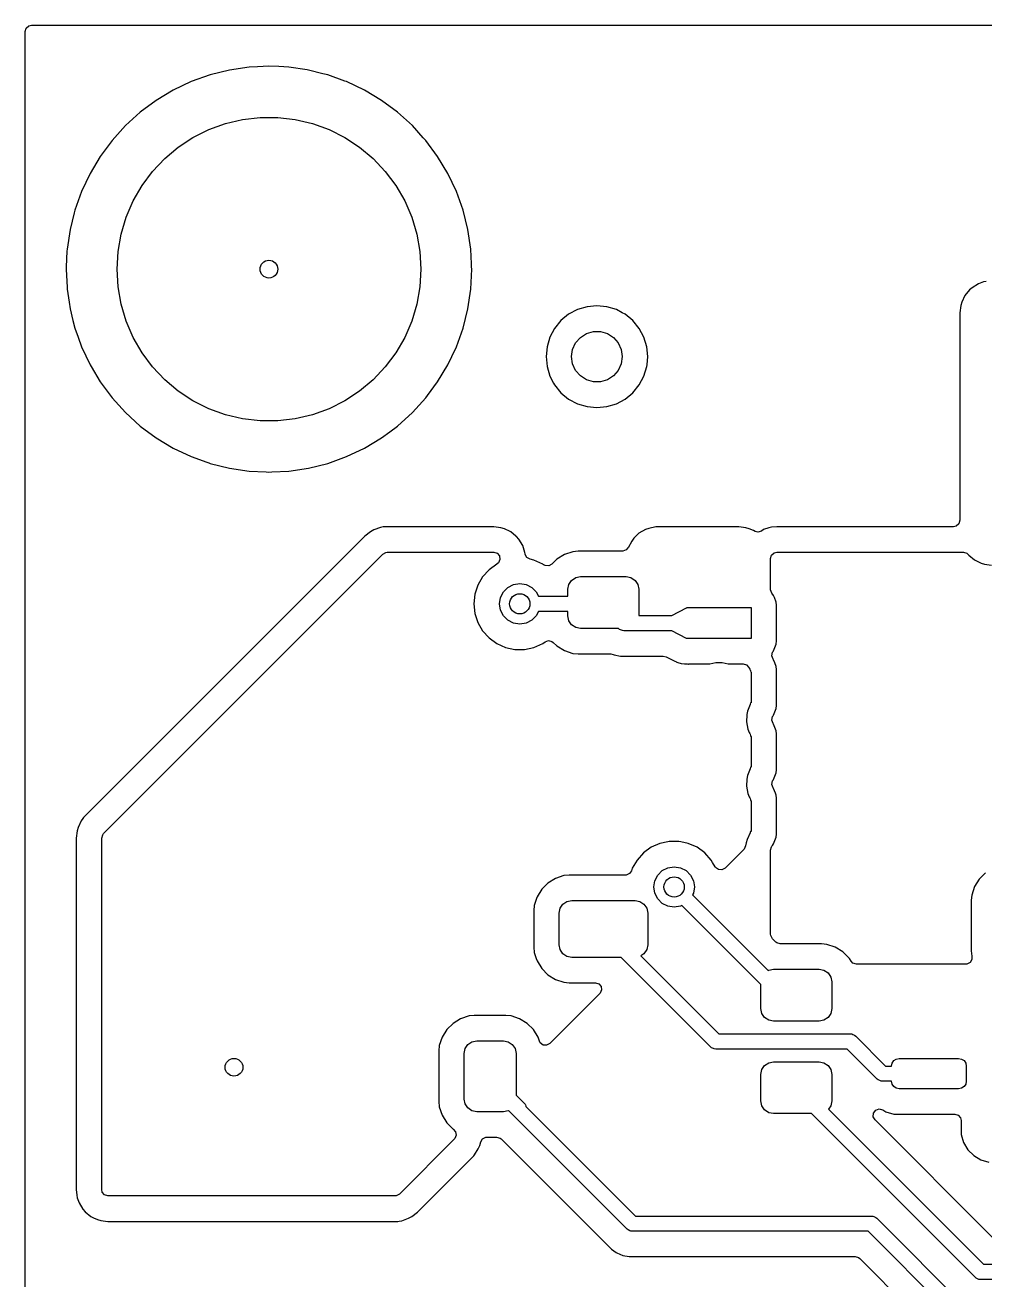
# Model space of a CAD drawing. Extents: x 0.21 to 3.39, y 0.21 to 2.59.
# Drawn here: x 0.21 to 0.957, y 1.615 to 2.59 of the extents above; entities that cross this region are included whole.
import ezdxf

# ---------------------------------------------------------------- set-up
doc = ezdxf.new("R2010")
doc.units = 0
doc.header["$MEASUREMENT"] = 0
doc.layers.add('BLACK', color=7, linetype='CONTINUOUS')

msp = doc.modelspace()

# ---------------------------------------------------------------- linework, layer by layer
at = {"layer": 'BLACK', "linetype": 'CONTINUOUS'}
for p, q in [((0.21041, 2.58463), (0.2112, 2.58731)), ((0.21041, 2.4), (0.21041, 2.58463)), ((0.2112, 2.58731), (0.21331, 2.58914)), ((0.21331, 2.58914), (0.21537, 2.58959)), ((0.21537, 2.58959), (3.38463, 2.58959)), ((0.36924, 2.55466), (0.36173, 2.55278)), ((0.38454, 2.55693), (0.36924, 2.55466)), ((0.36924, 2.55466), (0.36924, 2.55466)), ((0.36924, 2.55466), (0.36924, 2.55466)), ((0.39117, 2.55726), (0.38454, 2.55693)), ((0.38454, 2.55693), (0.38454, 2.55693)), ((0.38454, 2.55693), (0.38454, 2.55693)), ((0.4, 2.55769), (0.39117, 2.55726)), ((0.40773, 2.55731), (0.4, 2.55769)), ((0.4, 2.55769), (0.4, 2.55769)), ((0.41546, 2.55693), (0.40773, 2.55731)), ((0.42964, 2.55483), (0.41546, 2.55693)), ((0.41546, 2.55693), (0.41546, 2.55693)), ((0.41546, 2.55693), (0.41546, 2.55693)), ((0.43076, 2.55466), (0.42964, 2.55483)), ((0.44201, 2.55184), (0.43076, 2.55466)), ((0.33965, 2.54569), (0.32567, 2.53907)), ((0.35422, 2.5509), (0.33965, 2.54569)), ((0.36173, 2.55278), (0.35422, 2.5509)), ((0.44578, 2.5509), (0.44201, 2.55184)), ((0.4591, 2.54613), (0.44578, 2.5509)), ((0.46035, 2.54569), (0.4591, 2.54613)), ((0.47433, 2.53907), (0.46035, 2.54569)), ((0.32567, 2.53907), (0.31239, 2.53111)), ((0.48761, 2.53111), (0.47433, 2.53907)), ((0.47433, 2.53907), (0.47433, 2.53907)), ((0.47433, 2.53907), (0.47433, 2.53907)), ((0.31239, 2.53111), (0.29996, 2.5219)), ((0.50004, 2.5219), (0.48761, 2.53111)), ((0.29996, 2.5219), (0.2885, 2.5115)), ((0.36613, 2.51315), (0.37949, 2.51632)), ((0.37949, 2.51632), (0.39313, 2.51791)), ((0.39313, 2.51791), (0.40687, 2.51791)), ((0.40687, 2.51791), (0.42051, 2.51632)), ((0.42051, 2.51632), (0.43387, 2.51315)), ((0.5115, 2.5115), (0.50004, 2.5219)), ((0.50004, 2.5219), (0.50004, 2.5219)), ((0.50004, 2.5219), (0.50004, 2.5219)), ((0.2885, 2.5115), (0.2781, 2.50004)), ((0.34094, 2.50229), (0.35322, 2.50845)), ((0.35322, 2.50845), (0.36613, 2.51315)), ((0.43387, 2.51315), (0.44678, 2.50845)), ((0.44678, 2.50845), (0.45906, 2.50229)), ((0.52002, 2.50211), (0.5115, 2.5115)), ((0.2781, 2.50004), (0.26889, 2.48761)), ((0.32947, 2.49474), (0.34094, 2.50229)), ((0.45906, 2.50229), (0.47053, 2.49474)), ((0.5219, 2.50004), (0.52002, 2.50211)), ((0.53111, 2.48761), (0.5219, 2.50004)), ((0.26889, 2.48761), (0.26093, 2.47433)), ((0.30952, 2.47592), (0.31895, 2.48591)), ((0.31895, 2.48591), (0.32947, 2.49474)), ((0.47053, 2.49474), (0.48105, 2.48591)), ((0.48105, 2.48591), (0.49048, 2.47592)), ((0.53907, 2.47433), (0.53111, 2.48761)), ((0.53111, 2.48761), (0.53111, 2.48761)), ((0.53111, 2.48761), (0.53111, 2.48761)), ((0.26093, 2.47433), (0.25431, 2.46035)), ((0.30132, 2.4649), (0.30952, 2.47592)), ((0.49048, 2.47592), (0.49868, 2.4649)), ((0.54569, 2.46035), (0.53907, 2.47433)), ((0.25431, 2.46035), (0.2491, 2.44578)), ((0.29445, 2.45301), (0.30132, 2.4649)), ((0.49868, 2.4649), (0.50555, 2.45301)), ((0.5509, 2.44577), (0.54569, 2.46035)), ((0.28901, 2.4404), (0.29445, 2.45301)), ((0.50555, 2.45301), (0.51099, 2.4404)), ((0.24858, 2.4437), (0.24534, 2.43076)), ((0.2491, 2.44578), (0.24858, 2.4437)), ((0.28507, 2.42724), (0.28901, 2.4404)), ((0.51099, 2.4404), (0.51493, 2.42724)), ((0.55466, 2.43076), (0.5509, 2.44577)), ((0.24534, 2.43076), (0.24307, 2.41546)), ((0.24534, 2.43076), (0.24534, 2.43076)), ((0.24534, 2.43076), (0.24534, 2.43076)), ((0.55693, 2.41546), (0.55466, 2.43076)), ((0.28269, 2.41371), (0.28507, 2.42724)), ((0.51493, 2.42724), (0.51731, 2.41371)), ((0.243, 2.41408), (0.2424, 2.40189)), ((0.24307, 2.41546), (0.243, 2.41408)), ((0.24307, 2.41546), (0.24307, 2.41546)), ((0.24307, 2.41546), (0.24307, 2.41546)), ((0.28189, 2.4), (0.28269, 2.41371)), ((0.51731, 2.41371), (0.51811, 2.4)), ((0.55748, 2.40423), (0.55693, 2.41546)), ((0.21041, 1.95798), (0.21041, 2.4)), ((0.2424, 2.40189), (0.24231, 2.4)), ((0.24231, 2.4), (0.24301, 2.38572)), ((0.28269, 2.38629), (0.28189, 2.4)), ((0.51811, 2.4), (0.51731, 2.38629)), ((0.55693, 2.38454), (0.55769, 2.4)), ((0.5576, 2.40189), (0.55748, 2.40423)), ((0.55769, 2.4), (0.5576, 2.40189)), ((0.95159, 2.38866), (0.94682, 2.3856)), ((0.95562, 2.39001), (0.95159, 2.38866)), ((0.95765, 2.39045), (0.95562, 2.39001)), ((0.95562, 2.39001), (0.95562, 2.39001)), ((0.24301, 2.38572), (0.24307, 2.38454)), ((0.24307, 2.38454), (0.24307, 2.38454)), ((0.24307, 2.38454), (0.24458, 2.37436)), ((0.28507, 2.37276), (0.28269, 2.38629)), ((0.51731, 2.38629), (0.51493, 2.37276)), ((0.55466, 2.36924), (0.55693, 2.38454)), ((0.94103, 2.37952), (0.93868, 2.37436)), ((0.94474, 2.3838), (0.94103, 2.37952)), ((0.94103, 2.37952), (0.94103, 2.37952)), ((0.94682, 2.3856), (0.94474, 2.3838)), ((0.94682, 2.3856), (0.94682, 2.3856)), ((0.24458, 2.37436), (0.24534, 2.36924)), ((0.24534, 2.36924), (0.24766, 2.35999)), ((0.28901, 2.3596), (0.28507, 2.37276)), ((0.51493, 2.37276), (0.51099, 2.3596)), ((0.5509, 2.35423), (0.55466, 2.36924)), ((0.64728, 2.37082), (0.63985, 2.36857)), ((0.655, 2.37158), (0.64728, 2.37082)), ((0.64728, 2.37082), (0.64728, 2.37082)), ((0.66272, 2.37082), (0.655, 2.37158)), ((0.655, 2.37158), (0.655, 2.37158)), ((0.67015, 2.36857), (0.66272, 2.37082)), ((0.9379, 2.37172), (0.9371, 2.36612)), ((0.93868, 2.37436), (0.9379, 2.37173)), ((0.9379, 2.37173), (0.9379, 2.37172)), ((0.24766, 2.35999), (0.2491, 2.35422)), ((0.29445, 2.34699), (0.28901, 2.3596)), ((0.51099, 2.3596), (0.50555, 2.34699)), ((0.62701, 2.35999), (0.62209, 2.35399)), ((0.63301, 2.36491), (0.62701, 2.35999)), ((0.63985, 2.36857), (0.63301, 2.36491)), ((0.67473, 2.36612), (0.67015, 2.36857)), ((0.67699, 2.36491), (0.67473, 2.36612)), ((0.68299, 2.35999), (0.67699, 2.36491)), ((0.68791, 2.35399), (0.68299, 2.35999)), ((0.9371, 2.36612), (0.9371, 2.20486)), ((0.2491, 2.35422), (0.25163, 2.34715)), ((0.54569, 2.33965), (0.5509, 2.35423)), ((0.62209, 2.35399), (0.61843, 2.34715)), ((0.64211, 2.34688), (0.64682, 2.34991)), ((0.64682, 2.34991), (0.6522, 2.35148)), ((0.6522, 2.35148), (0.6578, 2.35148)), ((0.6578, 2.35148), (0.66318, 2.34991)), ((0.66318, 2.34991), (0.66789, 2.34688)), ((0.69157, 2.34715), (0.68791, 2.35399)), ((0.25163, 2.34715), (0.25431, 2.33965)), ((0.25431, 2.33965), (0.26093, 2.32567)), ((0.30132, 2.3351), (0.29445, 2.34699)), ((0.50555, 2.34699), (0.49868, 2.3351)), ((0.54207, 2.332), (0.54569, 2.33965)), ((0.61618, 2.33972), (0.61542, 2.332)), ((0.61843, 2.34715), (0.61618, 2.33972)), ((0.61618, 2.33972), (0.61618, 2.33972)), ((0.63611, 2.33755), (0.63844, 2.34264)), ((0.63844, 2.34264), (0.64211, 2.34688)), ((0.66789, 2.34688), (0.67156, 2.34264)), ((0.67156, 2.34264), (0.67389, 2.33755)), ((0.69382, 2.33972), (0.69157, 2.34715)), ((0.69458, 2.332), (0.69382, 2.33972)), ((0.69382, 2.33972), (0.69382, 2.33972)), ((0.69382, 2.33972), (0.69382, 2.33972)), ((0.69382, 2.33972), (0.69382, 2.33972)), ((0.30952, 2.32408), (0.30132, 2.3351)), ((0.49868, 2.3351), (0.49048, 2.32408)), ((0.53907, 2.32567), (0.54207, 2.332)), ((0.61542, 2.332), (0.61618, 2.32428)), ((0.61542, 2.332), (0.61542, 2.332)), ((0.63531, 2.332), (0.63611, 2.33755)), ((0.63611, 2.32645), (0.63531, 2.332)), ((0.67389, 2.33755), (0.67469, 2.332)), ((0.67469, 2.332), (0.67389, 2.32645)), ((0.69396, 2.32567), (0.69458, 2.332)), ((0.69458, 2.332), (0.69458, 2.332)), ((0.26093, 2.32567), (0.26176, 2.32428)), ((0.26176, 2.32428), (0.26889, 2.31239)), ((0.31895, 2.31409), (0.30952, 2.32408)), ((0.49048, 2.32408), (0.48105, 2.31409)), ((0.53111, 2.31239), (0.53907, 2.32567)), ((0.61618, 2.32428), (0.61618, 2.32428)), ((0.61618, 2.32428), (0.61843, 2.31685)), ((0.63844, 2.32136), (0.63611, 2.32645)), ((0.64211, 2.31712), (0.63844, 2.32136)), ((0.67156, 2.32136), (0.66789, 2.31712)), ((0.67389, 2.32645), (0.67156, 2.32136)), ((0.69157, 2.31685), (0.69382, 2.32428)), ((0.69382, 2.32428), (0.69396, 2.32567)), ((0.26889, 2.31239), (0.2781, 2.29996)), ((0.32947, 2.30526), (0.31895, 2.31409)), ((0.48105, 2.31409), (0.47053, 2.30526)), ((0.52332, 2.30188), (0.53111, 2.31239)), ((0.53111, 2.31239), (0.53111, 2.31239)), ((0.53111, 2.31239), (0.53111, 2.31239)), ((0.61843, 2.31685), (0.62131, 2.31147)), ((0.62131, 2.31147), (0.62209, 2.31001)), ((0.64682, 2.31409), (0.64211, 2.31712)), ((0.6522, 2.31252), (0.64682, 2.31409)), ((0.6578, 2.31252), (0.6522, 2.31252)), ((0.66318, 2.31409), (0.6578, 2.31252)), ((0.66789, 2.31712), (0.66318, 2.31409)), ((0.68791, 2.31001), (0.69157, 2.31685)), ((0.34094, 2.29771), (0.32947, 2.30526)), ((0.47053, 2.30526), (0.45906, 2.29771)), ((0.5219, 2.29996), (0.52332, 2.30188)), ((0.62209, 2.31001), (0.62701, 2.30401)), ((0.62701, 2.30401), (0.63301, 2.29909)), ((0.67699, 2.29909), (0.68299, 2.30401)), ((0.68299, 2.30401), (0.68791, 2.31001)), ((0.2781, 2.29996), (0.2781, 2.29996)), ((0.2781, 2.29996), (0.2781, 2.29996)), ((0.2781, 2.29996), (0.2885, 2.2885)), ((0.35322, 2.29155), (0.34094, 2.29771)), ((0.36613, 2.28685), (0.35322, 2.29155)), ((0.44678, 2.29155), (0.43387, 2.28685)), ((0.45906, 2.29771), (0.44678, 2.29155)), ((0.5115, 2.2885), (0.5219, 2.29996)), ((0.63301, 2.29909), (0.63985, 2.29543)), ((0.63985, 2.29543), (0.64728, 2.29318)), ((0.64728, 2.29318), (0.64728, 2.29318)), ((0.64728, 2.29318), (0.64728, 2.29318)), ((0.64728, 2.29318), (0.655, 2.29242)), ((0.655, 2.29242), (0.66272, 2.29318)), ((0.655, 2.29242), (0.655, 2.29242)), ((0.655, 2.29242), (0.655, 2.29242)), ((0.66272, 2.29318), (0.67015, 2.29543)), ((0.66272, 2.29318), (0.66272, 2.29318)), ((0.66272, 2.29318), (0.66272, 2.29318)), ((0.66272, 2.29318), (0.66272, 2.29318)), ((0.67015, 2.29543), (0.67699, 2.29909)), ((0.2885, 2.2885), (0.29996, 2.2781)), ((0.37949, 2.28368), (0.36613, 2.28685)), ((0.39313, 2.28209), (0.37949, 2.28368)), ((0.40687, 2.28209), (0.39313, 2.28209)), ((0.42051, 2.28368), (0.40687, 2.28209)), ((0.43387, 2.28685), (0.42051, 2.28368)), ((0.50004, 2.2781), (0.5115, 2.2885)), ((0.29996, 2.2781), (0.29996, 2.2781)), ((0.29996, 2.2781), (0.31239, 2.26889)), ((0.48761, 2.26889), (0.49387, 2.27353)), ((0.49387, 2.27353), (0.50004, 2.2781)), ((0.50004, 2.2781), (0.50004, 2.2781)), ((0.50004, 2.2781), (0.50004, 2.2781)), ((0.31239, 2.26889), (0.31239, 2.26889)), ((0.31239, 2.26889), (0.31239, 2.26889)), ((0.31239, 2.26889), (0.32567, 2.26093)), ((0.47433, 2.26093), (0.48761, 2.26889)), ((0.32567, 2.26093), (0.33965, 2.25431)), ((0.33965, 2.25431), (0.35174, 2.24999)), ((0.44577, 2.2491), (0.46035, 2.25431)), ((0.46035, 2.25431), (0.47433, 2.26093)), ((0.35174, 2.24999), (0.35331, 2.24943)), ((0.35331, 2.24943), (0.35423, 2.2491)), ((0.35423, 2.2491), (0.36924, 2.24534)), ((0.36924, 2.24534), (0.38454, 2.24307)), ((0.38454, 2.24307), (0.39774, 2.24242)), ((0.39774, 2.24242), (0.4, 2.24231)), ((0.4, 2.24231), (0.40218, 2.24242)), ((0.4, 2.24231), (0.4, 2.24231)), ((0.4, 2.24231), (0.4, 2.24231)), ((0.40218, 2.24242), (0.41546, 2.24307)), ((0.41546, 2.24307), (0.43076, 2.24534)), ((0.43076, 2.24534), (0.44577, 2.2491)), ((0.9371, 2.20486), (0.93631, 2.20218)), ((0.47903, 2.19604), (0.4745, 2.19264)), ((0.48145, 2.19736), (0.47903, 2.19604)), ((0.48675, 2.19934), (0.48145, 2.19736)), ((0.48145, 2.19736), (0.48145, 2.19736)), ((0.48886, 2.19968), (0.48675, 2.19934)), ((0.48675, 2.19934), (0.48675, 2.19934)), ((0.48675, 2.19934), (0.48675, 2.19934)), ((0.48989, 2.19979), (0.48886, 2.19968)), ((0.48886, 2.19968), (0.48886, 2.19968)), ((0.48886, 2.19968), (0.48886, 2.19968)), ((0.48886, 2.19968), (0.48886, 2.19968)), ((0.4899, 2.19979), (0.48989, 2.19979)), ((0.49202, 2.1999), (0.4899, 2.19979)), ((0.57477, 2.1999), (0.49202, 2.1999)), ((0.49202, 2.1999), (0.49202, 2.1999)), ((0.58037, 2.1991), (0.57477, 2.1999)), ((0.57477, 2.1999), (0.57477, 2.1999)), ((0.58301, 2.19832), (0.58037, 2.1991)), ((0.58037, 2.1991), (0.58037, 2.1991)), ((0.58765, 2.1962), (0.58301, 2.19832)), ((0.58817, 2.19597), (0.58765, 2.1962)), ((0.592, 2.19264), (0.58817, 2.19597)), ((0.6877, 2.19496), (0.68369, 2.19095)), ((0.69267, 2.19767), (0.6877, 2.19496)), ((0.69525, 2.19863), (0.69267, 2.19767)), ((0.70078, 2.19984), (0.69525, 2.19863)), ((0.69525, 2.19863), (0.69525, 2.19863)), ((0.70149, 2.19988), (0.70078, 2.19984)), ((0.70184, 2.19989), (0.70149, 2.19988)), ((0.70252, 2.1999), (0.70184, 2.19989)), ((0.70255, 2.1999), (0.70252, 2.1999)), ((0.76522, 2.1999), (0.70255, 2.1999)), ((0.77082, 2.1991), (0.76522, 2.1999)), ((0.76522, 2.1999), (0.76522, 2.1999)), ((0.77346, 2.19832), (0.77082, 2.1991)), ((0.77082, 2.1991), (0.77082, 2.1991)), ((0.77666, 2.19686), (0.77346, 2.19832)), ((0.7781, 2.1962), (0.77666, 2.19686)), ((0.78016, 2.19575), (0.7781, 2.1962)), ((0.78284, 2.19654), (0.78016, 2.19575)), ((0.78459, 2.19766), (0.78284, 2.19654)), ((0.78862, 2.19901), (0.78459, 2.19766)), ((0.79065, 2.19945), (0.78862, 2.19901)), ((0.78862, 2.19901), (0.78862, 2.19901)), ((0.79488, 2.1999), (0.79065, 2.19945)), ((0.79065, 2.19945), (0.79065, 2.19945)), ((0.93214, 2.1999), (0.79488, 2.1999)), ((0.9342, 2.20035), (0.93214, 2.1999)), ((0.93631, 2.20218), (0.9342, 2.20035)), ((0.4745, 2.19264), (0.25736, 1.9755)), ((0.4745, 2.19264), (0.4745, 2.19264)), ((0.59245, 2.19226), (0.592, 2.19264)), ((0.59425, 2.19018), (0.59245, 2.19226)), ((0.59731, 2.18541), (0.59425, 2.19018)), ((0.59425, 2.19018), (0.59425, 2.19018)), ((0.59425, 2.19018), (0.59425, 2.19018)), ((0.59425, 2.19018), (0.59425, 2.19018)), ((0.59891, 2.17998), (0.59731, 2.18541)), ((0.68204, 2.18875), (0.67916, 2.18347)), ((0.68205, 2.18875), (0.68204, 2.18875)), ((0.68204, 2.18875), (0.68204, 2.18875)), ((0.68204, 2.18875), (0.68204, 2.18875)), ((0.68369, 2.19095), (0.68205, 2.18875)), ((0.68369, 2.19095), (0.68369, 2.19095)), ((0.27143, 1.96143), (0.48857, 2.17857)), ((0.48857, 2.17857), (0.49098, 2.17989)), ((0.49098, 2.17989), (0.49202, 2.18)), ((0.49202, 2.18), (0.57477, 2.18)), ((0.57477, 2.18), (0.57741, 2.17922)), ((0.57741, 2.17922), (0.57921, 2.17715)), ((0.5796, 2.17442), (0.57846, 2.17192)), ((0.57921, 2.17715), (0.5796, 2.17442)), ((0.59909, 2.1787), (0.59891, 2.17998)), ((0.59916, 2.17833), (0.59909, 2.1787)), ((0.60051, 2.17588), (0.59916, 2.17833)), ((0.60297, 2.17455), (0.60051, 2.17588)), ((0.60602, 2.1739), (0.60297, 2.17455)), ((0.61282, 2.17087), (0.60602, 2.1739)), ((0.60602, 2.1739), (0.60602, 2.1739)), ((0.60602, 2.1739), (0.60602, 2.1739)), ((0.62383, 2.17459), (0.62004, 2.1708)), ((0.62971, 2.17822), (0.62383, 2.17459)), ((0.63627, 2.18039), (0.62971, 2.17822)), ((0.64031, 2.18081), (0.63627, 2.18039)), ((0.67477, 2.18081), (0.64031, 2.18081)), ((0.67513, 2.18082), (0.67477, 2.18081)), ((0.67775, 2.1818), (0.67513, 2.18082)), ((0.67904, 2.18353), (0.67775, 2.1818)), ((0.67916, 2.18347), (0.67904, 2.18353)), ((0.79, 2.17512), (0.79078, 2.17776)), ((0.79, 2.15132), (0.79, 2.17512)), ((0.79078, 2.17776), (0.79285, 2.17956)), ((0.79285, 2.17956), (0.79488, 2.18)), ((0.79488, 2.18), (0.94002, 2.18)), ((0.94002, 2.18), (0.94266, 2.17922)), ((0.94266, 2.17922), (0.94371, 2.17832)), ((0.94371, 2.17832), (0.9442, 2.17774)), ((0.9442, 2.17774), (0.9442, 2.17774)), ((0.9442, 2.17774), (0.9442, 2.17774)), ((0.9442, 2.17774), (0.94848, 2.17403)), ((0.94848, 2.17403), (0.94848, 2.17403)), ((0.94848, 2.17403), (0.94848, 2.17403)), ((0.94848, 2.17403), (0.95361, 2.17169)), ((0.57115, 2.16649), (0.56616, 2.16095)), ((0.57718, 2.17087), (0.57115, 2.16649)), ((0.57721, 2.17089), (0.57718, 2.17087)), ((0.57725, 2.17093), (0.57721, 2.17089)), ((0.57738, 2.17102), (0.57725, 2.17093)), ((0.57846, 2.17192), (0.57738, 2.17103)), ((0.57738, 2.17103), (0.57738, 2.17102)), ((0.61356, 2.17033), (0.61282, 2.17087)), ((0.61362, 2.1703), (0.61356, 2.17033)), ((0.6148, 2.16966), (0.61362, 2.1703)), ((0.61759, 2.16946), (0.6148, 2.16966)), ((0.62004, 2.1708), (0.61759, 2.16946)), ((0.95361, 2.17169), (0.95364, 2.17168)), ((0.95364, 2.17168), (0.95627, 2.1709)), ((0.95627, 2.1709), (0.95627, 2.1709)), ((0.95627, 2.1709), (0.96188, 2.1701)), ((0.56243, 2.1545), (0.56013, 2.14741)), ((0.56616, 2.16095), (0.56243, 2.1545)), ((0.56243, 2.1545), (0.56243, 2.1545)), ((0.58574, 2.15274), (0.59013, 2.15498)), ((0.59013, 2.15498), (0.595, 2.15575)), ((0.595, 2.15575), (0.59987, 2.15498)), ((0.59987, 2.15498), (0.60426, 2.15274)), ((0.63244, 2.15126), (0.63319, 2.15503)), ((0.63319, 2.15503), (0.63532, 2.15822)), ((0.63532, 2.15822), (0.63852, 2.16035)), ((0.63852, 2.16035), (0.64228, 2.1611)), ((0.64228, 2.1611), (0.67772, 2.1611)), ((0.67772, 2.1611), (0.68148, 2.16035)), ((0.68148, 2.16035), (0.68468, 2.15822)), ((0.68468, 2.15822), (0.68681, 2.15503)), ((0.68681, 2.15503), (0.68756, 2.15126)), ((0.56013, 2.14741), (0.55935, 2.14)), ((0.56013, 2.14741), (0.56013, 2.14741)), ((0.57925, 2.14), (0.58002, 2.14487)), ((0.58002, 2.14487), (0.58226, 2.14926)), ((0.58226, 2.14926), (0.58574, 2.15274)), ((0.60426, 2.15274), (0.60774, 2.14926)), ((0.60774, 2.14926), (0.60945, 2.14591)), ((0.60945, 2.14591), (0.63244, 2.14591)), ((0.63244, 2.14591), (0.63244, 2.15126)), ((0.68756, 2.15126), (0.68756, 2.13091)), ((0.79001, 2.15097), (0.79, 2.15132)), ((0.79097, 2.14839), (0.79001, 2.15097)), ((0.79235, 2.14655), (0.79097, 2.14839)), ((0.79297, 2.14489), (0.79235, 2.14655)), ((0.79235, 2.14655), (0.79235, 2.14655)), ((0.79433, 2.14124), (0.79297, 2.14489)), ((0.55935, 2.14), (0.56013, 2.13259)), ((0.58002, 2.13513), (0.57925, 2.14)), ((0.58226, 2.13074), (0.58002, 2.13513)), ((0.71313, 2.13103), (0.72468, 2.1369)), ((0.72468, 2.1369), (0.72488, 2.13692)), ((0.72488, 2.13692), (0.72488, 2.13701)), ((0.72488, 2.13701), (0.77488, 2.13701)), ((0.77488, 2.13701), (0.77488, 2.11299)), ((0.79459, 2.13889), (0.79433, 2.14124)), ((0.79459, 2.11111), (0.79459, 2.13889)), ((0.56013, 2.13259), (0.56013, 2.13259)), ((0.56013, 2.13259), (0.56243, 2.1255)), ((0.56243, 2.1255), (0.56243, 2.1255)), ((0.56243, 2.1255), (0.56616, 2.11905)), ((0.58574, 2.12726), (0.58226, 2.13074)), ((0.59013, 2.12502), (0.58574, 2.12726)), ((0.60426, 2.12726), (0.59987, 2.12502)), ((0.60774, 2.13074), (0.60426, 2.12726)), ((0.60945, 2.13409), (0.60774, 2.13074)), ((0.63244, 2.13409), (0.60945, 2.13409)), ((0.63244, 2.13059), (0.63244, 2.13409)), ((0.63319, 2.12682), (0.63244, 2.13059)), ((0.63532, 2.12363), (0.63319, 2.12682)), ((0.68756, 2.13091), (0.71299, 2.13091)), ((0.71299, 2.13091), (0.71301, 2.13095)), ((0.71301, 2.13095), (0.71313, 2.13103)), ((0.56616, 2.11905), (0.57115, 2.11351)), ((0.595, 2.12425), (0.59013, 2.12502)), ((0.59987, 2.12502), (0.595, 2.12425)), ((0.63852, 2.1215), (0.63532, 2.12363)), ((0.64228, 2.12075), (0.63852, 2.1215)), ((0.67184, 2.12075), (0.64228, 2.12075)), ((0.67264, 2.12009), (0.67184, 2.12075)), ((0.67415, 2.11947), (0.67264, 2.12009)), ((0.67477, 2.11921), (0.67415, 2.11947)), ((0.67593, 2.11909), (0.67477, 2.11921)), ((0.71302, 2.11909), (0.67593, 2.11909)), ((0.71313, 2.11897), (0.71302, 2.11909)), ((0.72468, 2.1131), (0.71313, 2.11897)), ((0.57115, 2.11351), (0.57718, 2.10913)), ((0.57718, 2.10913), (0.57718, 2.10913)), ((0.57718, 2.10913), (0.58398, 2.1061)), ((0.58398, 2.1061), (0.58398, 2.1061)), ((0.58398, 2.1061), (0.59127, 2.10455)), ((0.59873, 2.10455), (0.60602, 2.1061)), ((0.60602, 2.1061), (0.61282, 2.10913)), ((0.61282, 2.10913), (0.61474, 2.11052)), ((0.61474, 2.11052), (0.61733, 2.11145)), ((0.61733, 2.11145), (0.62001, 2.11082)), ((0.62001, 2.11082), (0.62106, 2.11002)), ((0.62106, 2.11002), (0.62383, 2.10726)), ((0.62383, 2.10726), (0.62971, 2.10363)), ((0.72473, 2.11307), (0.72468, 2.1131)), ((0.72488, 2.11308), (0.72473, 2.11307)), ((0.72488, 2.11299), (0.72488, 2.11308)), ((0.77488, 2.11299), (0.72488, 2.11299)), ((0.79235, 2.10345), (0.79433, 2.10876)), ((0.79433, 2.10876), (0.79459, 2.11111)), ((0.59127, 2.10455), (0.59127, 2.10455)), ((0.59127, 2.10455), (0.59873, 2.10455)), ((0.59873, 2.10455), (0.59873, 2.10455)), ((0.62971, 2.10363), (0.63627, 2.10146)), ((0.63627, 2.10146), (0.64031, 2.10104)), ((0.64031, 2.10104), (0.66587, 2.10104)), ((0.66587, 2.10104), (0.66774, 2.10067)), ((0.66774, 2.10067), (0.66845, 2.10037)), ((0.66845, 2.10037), (0.66846, 2.10037)), ((0.66846, 2.10037), (0.66846, 2.10037)), ((0.66846, 2.10037), (0.6734, 2.09939)), ((0.6734, 2.09939), (0.6734, 2.09939)), ((0.6734, 2.09939), (0.70655, 2.09939)), ((0.70655, 2.09939), (0.70876, 2.09886)), ((0.70876, 2.09886), (0.71566, 2.09535)), ((0.791, 2.09965), (0.79158, 2.10234)), ((0.79196, 2.09707), (0.791, 2.09965)), ((0.79158, 2.10234), (0.79196, 2.10293)), ((0.79196, 2.10293), (0.79235, 2.10345)), ((0.79235, 2.09655), (0.79196, 2.09707)), ((0.79324, 2.09418), (0.79235, 2.09655)), ((0.79235, 2.09655), (0.79235, 2.09655)), ((0.71566, 2.09535), (0.71685, 2.0948)), ((0.71685, 2.0948), (0.71691, 2.09477)), ((0.71691, 2.09477), (0.71964, 2.09388)), ((0.71964, 2.09388), (0.72044, 2.09361)), ((0.72044, 2.09361), (0.72044, 2.0936)), ((0.72044, 2.0936), (0.72063, 2.09355)), ((0.72063, 2.09355), (0.72065, 2.09354)), ((0.72065, 2.09354), (0.723, 2.09329)), ((0.723, 2.09329), (0.72461, 2.09329)), ((0.72461, 2.09329), (0.72504, 2.09327)), ((0.72504, 2.09327), (0.72582, 2.0932)), ((0.72582, 2.0932), (0.72617, 2.09322)), ((0.72617, 2.09322), (0.72649, 2.09325)), ((0.72649, 2.09325), (0.72654, 2.09326)), ((0.72654, 2.09326), (0.72707, 2.09329)), ((0.72707, 2.09329), (0.74273, 2.09329)), ((0.74273, 2.09329), (0.74731, 2.09452)), ((0.74731, 2.09452), (0.75245, 2.09452)), ((0.75245, 2.09452), (0.75704, 2.09329)), ((0.75704, 2.09329), (0.76874, 2.09329)), ((0.76874, 2.09329), (0.77138, 2.09251)), ((0.77138, 2.09251), (0.77318, 2.09043)), ((0.77318, 2.09043), (0.77331, 2.09013)), ((0.77331, 2.09013), (0.77331, 2.09012)), ((0.77331, 2.09012), (0.77377, 2.08928)), ((0.77377, 2.08928), (0.77406, 2.08865)), ((0.77406, 2.08865), (0.77438, 2.0878)), ((0.77438, 2.0878), (0.77452, 2.08701)), ((0.77452, 2.08701), (0.77488, 2.08701)), ((0.77488, 2.08701), (0.77488, 2.06299)), ((0.79433, 2.09124), (0.79324, 2.09418)), ((0.79459, 2.08889), (0.79433, 2.09124)), ((0.79459, 2.06111), (0.79459, 2.08889)), ((0.77412, 2.06188), (0.77214, 2.05657)), ((0.77421, 2.06207), (0.77412, 2.06188)), ((0.77442, 2.06299), (0.77421, 2.06207)), ((0.77488, 2.06299), (0.77442, 2.06299)), ((0.79235, 2.05345), (0.79433, 2.05876)), ((0.79433, 2.05876), (0.79459, 2.06111)), ((0.77154, 2.05371), (0.77115, 2.04823)), ((0.77115, 2.04823), (0.77115, 2.04823)), ((0.77115, 2.04823), (0.77115, 2.04823)), ((0.77115, 2.04823), (0.77235, 2.0427)), ((0.77155, 2.05388), (0.77154, 2.0538)), ((0.77154, 2.0538), (0.77154, 2.05371)), ((0.77214, 2.05657), (0.77155, 2.05388)), ((0.791, 2.04965), (0.79158, 2.05234)), ((0.79196, 2.04707), (0.791, 2.04965)), ((0.79158, 2.05234), (0.79196, 2.05293)), ((0.79196, 2.05293), (0.79235, 2.05345)), ((0.77235, 2.0427), (0.77331, 2.04012)), ((0.77331, 2.04012), (0.77331, 2.04012)), ((0.77331, 2.04012), (0.77331, 2.04012)), ((0.77331, 2.04012), (0.77377, 2.03928)), ((0.77377, 2.03928), (0.77406, 2.03865)), ((0.77406, 2.03865), (0.77438, 2.0378)), ((0.77438, 2.0378), (0.77452, 2.03701)), ((0.79235, 2.04655), (0.79196, 2.04707)), ((0.79433, 2.04124), (0.79235, 2.04655)), ((0.79235, 2.04655), (0.79235, 2.04655)), ((0.79459, 2.03889), (0.79433, 2.04124)), ((0.79433, 2.04124), (0.79433, 2.04124)), ((0.79459, 2.01111), (0.79459, 2.03889)), ((0.77452, 2.03701), (0.77488, 2.03701)), ((0.77488, 2.03701), (0.77488, 2.01299)), ((0.77412, 2.01188), (0.77214, 2.00657)), ((0.77421, 2.01207), (0.77412, 2.01188)), ((0.77442, 2.01299), (0.77421, 2.01207)), ((0.77488, 2.01299), (0.77442, 2.01299)), ((0.79235, 2.00345), (0.79433, 2.00876)), ((0.79433, 2.00876), (0.79459, 2.01111)), ((0.77154, 2.00371), (0.77115, 1.99823)), ((0.77155, 2.00388), (0.77154, 2.0038)), ((0.77154, 2.0038), (0.77154, 2.00371)), ((0.77214, 2.00657), (0.77155, 2.00388)), ((0.791, 1.99965), (0.79158, 2.00234)), ((0.79196, 1.99707), (0.791, 1.99965)), ((0.79158, 2.00234), (0.79196, 2.00293)), ((0.79196, 2.00293), (0.79235, 2.00345)), ((0.77115, 1.99823), (0.77115, 1.99823)), ((0.77115, 1.99823), (0.77235, 1.9927)), ((0.77235, 1.9927), (0.77331, 1.99012)), ((0.77331, 1.99012), (0.77331, 1.99012)), ((0.77331, 1.99012), (0.77377, 1.98928)), ((0.77377, 1.98928), (0.77406, 1.98865)), ((0.79235, 1.99655), (0.79196, 1.99707)), ((0.7937, 1.99293), (0.79235, 1.99655)), ((0.79235, 1.99655), (0.79235, 1.99655)), ((0.79433, 1.99124), (0.7937, 1.99293)), ((0.79459, 1.98889), (0.79433, 1.99124)), ((0.79459, 1.96111), (0.79459, 1.98889)), ((0.77406, 1.98865), (0.77438, 1.9878)), ((0.77438, 1.9878), (0.77452, 1.98701)), ((0.77452, 1.98701), (0.77488, 1.98701)), ((0.77488, 1.98701), (0.77488, 1.96299)), ((0.25403, 1.97138), (0.25168, 1.96622)), ((0.25528, 1.9731), (0.25403, 1.97138)), ((0.25593, 1.97392), (0.25528, 1.9731)), ((0.25736, 1.9755), (0.25593, 1.97392)), ((0.2509, 1.96358), (0.2501, 1.95798)), ((0.25168, 1.96622), (0.2509, 1.96359)), ((0.2509, 1.96359), (0.2509, 1.96358)), ((0.27, 1.95798), (0.27077, 1.96062)), ((0.27077, 1.96062), (0.27143, 1.96143)), ((0.77403, 1.96208), (0.77168, 1.95693)), ((0.77407, 1.96214), (0.77403, 1.96208)), ((0.77408, 1.96217), (0.77407, 1.96214)), ((0.77411, 1.96226), (0.77408, 1.96217)), ((0.77429, 1.96299), (0.7741, 1.96227)), ((0.7741, 1.96227), (0.77411, 1.96226)), ((0.77488, 1.96299), (0.77429, 1.96299)), ((0.79433, 1.95876), (0.79459, 1.96111)), ((0.21041, 1.59862), (0.21041, 1.95798)), ((0.2501, 1.95798), (0.2501, 1.68488)), ((0.27, 1.68488), (0.27, 1.95798)), ((0.69718, 1.95087), (0.69115, 1.94649)), ((0.70398, 1.9539), (0.69718, 1.95087)), ((0.69718, 1.95087), (0.69718, 1.95087)), ((0.71, 1.95518), (0.70398, 1.9539)), ((0.70398, 1.9539), (0.70398, 1.9539)), ((0.71127, 1.95545), (0.71, 1.95518)), ((0.71873, 1.95545), (0.71127, 1.95545)), ((0.72028, 1.95512), (0.71873, 1.95545)), ((0.72602, 1.9539), (0.72028, 1.95512)), ((0.73282, 1.95087), (0.72602, 1.9539)), ((0.72602, 1.9539), (0.72602, 1.9539)), ((0.73885, 1.94649), (0.73282, 1.95087)), ((0.73282, 1.95087), (0.73282, 1.95087)), ((0.77057, 1.95194), (0.76942, 1.94944)), ((0.7709, 1.95429), (0.77057, 1.95194)), ((0.77168, 1.95693), (0.7709, 1.95429)), ((0.79, 1.94868), (0.79078, 1.95132)), ((0.79078, 1.95132), (0.79097, 1.95161)), ((0.79097, 1.95161), (0.7915, 1.9523)), ((0.7915, 1.9523), (0.79235, 1.95345)), ((0.79235, 1.95345), (0.79433, 1.95876)), ((0.68616, 1.94095), (0.68243, 1.9345)), ((0.69115, 1.94649), (0.68616, 1.94095)), ((0.74384, 1.94095), (0.73885, 1.94649)), ((0.73885, 1.94649), (0.73885, 1.94649)), ((0.74488, 1.93915), (0.74384, 1.94095)), ((0.76919, 1.94919), (0.7546, 1.9346)), ((0.76942, 1.94944), (0.76919, 1.94919)), ((0.79, 1.88324), (0.79, 1.94868)), ((0.68028, 1.93037), (0.67774, 1.9293)), ((0.68183, 1.93264), (0.68028, 1.93037)), ((0.68243, 1.9345), (0.68183, 1.93264)), ((0.68243, 1.9345), (0.68243, 1.9345)), ((0.70226, 1.92926), (0.70574, 1.93274)), ((0.70574, 1.93274), (0.71013, 1.93498)), ((0.71013, 1.93498), (0.715, 1.93575)), ((0.715, 1.93575), (0.71987, 1.93498)), ((0.71987, 1.93498), (0.72426, 1.93274)), ((0.72426, 1.93274), (0.72774, 1.92926)), ((0.74692, 1.93561), (0.74488, 1.93915)), ((0.74724, 1.93513), (0.74692, 1.93561)), ((0.74944, 1.93348), (0.74724, 1.93513)), ((0.75219, 1.93328), (0.74944, 1.93348)), ((0.7546, 1.9346), (0.75219, 1.93328)), ((0.95714, 1.93105), (0.95226, 1.92617)), ((0.61694, 1.92306), (0.61206, 1.91818)), ((0.62282, 1.92669), (0.61694, 1.92306)), ((0.62938, 1.92886), (0.62282, 1.92669)), ((0.62282, 1.92669), (0.62282, 1.92669)), ((0.63342, 1.92927), (0.62938, 1.92886)), ((0.62938, 1.92886), (0.62938, 1.92886)), ((0.63343, 1.92927), (0.63342, 1.92927)), ((0.67719, 1.92927), (0.63343, 1.92927)), ((0.67774, 1.9293), (0.67719, 1.92927)), ((0.69925, 1.92), (0.70002, 1.92487)), ((0.70002, 1.92487), (0.70226, 1.92926)), ((0.72774, 1.92926), (0.72998, 1.92487)), ((0.72998, 1.92487), (0.73075, 1.92)), ((0.95226, 1.92617), (0.94863, 1.92029)), ((0.60827, 1.91182), (0.60626, 1.90574)), ((0.60843, 1.9123), (0.60827, 1.91182)), ((0.61206, 1.91818), (0.60843, 1.9123)), ((0.60843, 1.9123), (0.60843, 1.9123)), ((0.70002, 1.91513), (0.69925, 1.92)), ((0.70226, 1.91074), (0.70002, 1.91513)), ((0.70574, 1.90726), (0.70226, 1.91074)), ((0.72998, 1.91513), (0.72938, 1.91397)), ((0.72938, 1.91397), (0.78821, 1.85515)), ((0.73075, 1.92), (0.72998, 1.91513)), ((0.94646, 1.91373), (0.94604, 1.90969)), ((0.94863, 1.92029), (0.94646, 1.91373)), ((0.94646, 1.91373), (0.94646, 1.91373)), ((0.94646, 1.91373), (0.94646, 1.91373)), ((0.94863, 1.92029), (0.94863, 1.92029)), ((0.60626, 1.90574), (0.60585, 1.90169)), ((0.60585, 1.90169), (0.60585, 1.87315)), ((0.60626, 1.90574), (0.60626, 1.90574)), ((0.60626, 1.90574), (0.60626, 1.90574)), ((0.62555, 1.89972), (0.6263, 1.90349)), ((0.6263, 1.90349), (0.62843, 1.90668)), ((0.62843, 1.90668), (0.63163, 1.90882)), ((0.63163, 1.90882), (0.63539, 1.90957)), ((0.63539, 1.90957), (0.68461, 1.90957)), ((0.68461, 1.90957), (0.68837, 1.90882)), ((0.68837, 1.90882), (0.69157, 1.90668)), ((0.69157, 1.90668), (0.6937, 1.90349)), ((0.6937, 1.90349), (0.69445, 1.89972)), ((0.71013, 1.90502), (0.70574, 1.90726)), ((0.715, 1.90425), (0.71013, 1.90502)), ((0.71987, 1.90502), (0.715, 1.90425)), ((0.72103, 1.90562), (0.71987, 1.90502)), ((0.78244, 1.84421), (0.72103, 1.90562)), ((0.94604, 1.90969), (0.94604, 1.87031)), ((0.62555, 1.87512), (0.62555, 1.89972)), ((0.69445, 1.89972), (0.69445, 1.87512)), ((0.79011, 1.8822), (0.79, 1.88324)), ((0.79143, 1.87979), (0.79011, 1.8822)), ((0.60585, 1.87315), (0.60585, 1.87315)), ((0.60585, 1.87315), (0.60626, 1.8691)), ((0.6263, 1.87135), (0.62555, 1.87512)), ((0.69445, 1.87512), (0.6937, 1.87135)), ((0.79398, 1.87724), (0.79143, 1.87979)), ((0.79479, 1.87658), (0.79398, 1.87724)), ((0.79743, 1.87581), (0.79479, 1.87658)), ((0.82969, 1.87581), (0.79743, 1.87581)), ((0.83373, 1.87539), (0.82969, 1.87581)), ((0.82969, 1.87581), (0.82969, 1.87581)), ((0.84029, 1.87322), (0.83373, 1.87539)), ((0.83373, 1.87539), (0.83373, 1.87539)), ((0.84617, 1.86959), (0.84029, 1.87322)), ((0.60626, 1.8691), (0.60626, 1.8691)), ((0.60626, 1.8691), (0.60783, 1.86435)), ((0.60783, 1.86435), (0.60843, 1.86255)), ((0.60843, 1.86255), (0.61206, 1.85667)), ((0.62843, 1.86816), (0.6263, 1.87135)), ((0.63163, 1.86602), (0.62843, 1.86816)), ((0.63539, 1.86528), (0.63163, 1.86602)), ((0.67379, 1.86528), (0.63539, 1.86528)), ((0.74325, 1.79582), (0.67379, 1.86528)), ((0.69157, 1.86816), (0.6892, 1.86658)), ((0.6892, 1.86658), (0.74987, 1.80591)), ((0.6937, 1.87135), (0.69157, 1.86816)), ((0.85105, 1.86471), (0.84617, 1.86959)), ((0.85126, 1.86437), (0.85105, 1.86471)), ((0.85253, 1.86232), (0.85126, 1.86437)), ((0.85404, 1.86078), (0.85253, 1.86232)), ((0.9465, 1.86367), (0.94509, 1.8613)), ((0.94604, 1.87031), (0.94604, 1.87031)), ((0.94604, 1.87031), (0.94646, 1.86627)), ((0.94651, 1.86601), (0.94642, 1.86599)), ((0.94642, 1.86599), (0.9465, 1.86367)), ((0.94646, 1.86627), (0.94651, 1.86601)), ((0.61206, 1.85667), (0.61694, 1.85178)), ((0.78821, 1.85515), (0.78852, 1.85535)), ((0.78852, 1.85535), (0.79228, 1.8561)), ((0.79228, 1.8561), (0.82772, 1.8561)), ((0.82772, 1.8561), (0.83148, 1.85535)), ((0.83148, 1.85535), (0.83468, 1.85322)), ((0.83468, 1.85322), (0.83681, 1.85003)), ((0.85668, 1.86), (0.85404, 1.86078)), ((0.94177, 1.86), (0.85668, 1.86)), ((0.94263, 1.86008), (0.94177, 1.86)), ((0.94509, 1.8613), (0.94263, 1.86008)), ((0.61694, 1.85178), (0.62282, 1.84816)), ((0.62282, 1.84816), (0.62938, 1.84598)), ((0.62938, 1.84598), (0.63342, 1.84557)), ((0.63342, 1.84557), (0.65378, 1.84557)), ((0.65378, 1.84557), (0.65642, 1.8448)), ((0.65642, 1.8448), (0.65823, 1.84272)), ((0.65823, 1.84272), (0.65862, 1.83999)), ((0.78244, 1.82559), (0.78244, 1.84421)), ((0.83681, 1.85003), (0.83756, 1.84626)), ((0.83756, 1.84626), (0.83756, 1.82559)), ((0.65724, 1.83724), (0.61832, 1.79832)), ((0.65747, 1.83749), (0.65724, 1.83724)), ((0.65862, 1.83999), (0.65747, 1.83749)), ((0.78319, 1.82182), (0.78244, 1.82559)), ((0.83756, 1.82559), (0.83681, 1.82182)), ((0.54314, 1.81405), (0.53826, 1.80917)), ((0.54902, 1.81768), (0.54314, 1.81405)), ((0.55557, 1.81985), (0.54902, 1.81768)), ((0.54902, 1.81768), (0.54902, 1.81768)), ((0.55962, 1.82026), (0.55557, 1.81985)), ((0.55557, 1.81985), (0.55557, 1.81985)), ((0.58423, 1.82026), (0.55962, 1.82026)), ((0.55962, 1.82026), (0.55962, 1.82026)), ((0.58828, 1.81985), (0.58423, 1.82026)), ((0.59483, 1.81768), (0.58828, 1.81985)), ((0.58828, 1.81985), (0.58828, 1.81985)), ((0.60071, 1.81405), (0.59483, 1.81768)), ((0.60559, 1.80917), (0.60071, 1.81405)), ((0.78532, 1.81863), (0.78319, 1.82182)), ((0.78852, 1.8165), (0.78532, 1.81863)), ((0.79228, 1.81575), (0.78852, 1.8165)), ((0.82772, 1.81575), (0.79228, 1.81575)), ((0.83148, 1.8165), (0.82772, 1.81575)), ((0.83468, 1.81863), (0.83148, 1.8165)), ((0.83681, 1.82182), (0.83468, 1.81863)), ((0.53826, 1.80917), (0.53463, 1.80329)), ((0.60922, 1.80329), (0.60559, 1.80917)), ((0.74987, 1.80591), (0.852, 1.80591)), ((0.852, 1.80591), (0.85315, 1.80579)), ((0.85315, 1.80579), (0.85403, 1.80543)), ((0.85403, 1.80543), (0.85528, 1.80491)), ((0.85528, 1.80491), (0.85618, 1.80418)), ((0.85618, 1.80418), (0.87945, 1.78091)), ((0.53246, 1.79673), (0.53204, 1.79269)), ((0.53463, 1.80329), (0.53246, 1.79673)), ((0.53246, 1.79673), (0.53246, 1.79673)), ((0.53246, 1.79673), (0.53246, 1.79673)), ((0.53463, 1.80329), (0.53463, 1.80329)), ((0.55175, 1.79072), (0.5525, 1.79448)), ((0.5525, 1.79448), (0.55463, 1.79768)), ((0.55463, 1.79768), (0.55782, 1.79981)), ((0.55782, 1.79981), (0.56159, 1.80056)), ((0.56159, 1.80056), (0.58226, 1.80056)), ((0.58226, 1.80056), (0.58603, 1.79981)), ((0.58603, 1.79981), (0.58922, 1.79768)), ((0.58922, 1.79768), (0.59135, 1.79448)), ((0.59135, 1.79448), (0.5921, 1.79072)), ((0.61023, 1.80024), (0.60922, 1.80329)), ((0.61096, 1.79885), (0.61023, 1.80024)), ((0.61316, 1.7972), (0.61096, 1.79885)), ((0.6159, 1.797), (0.61316, 1.7972)), ((0.61832, 1.79832), (0.6159, 1.797)), ((0.74414, 1.79509), (0.74325, 1.79582)), ((0.74565, 1.79447), (0.74414, 1.79509)), ((0.74627, 1.79421), (0.74565, 1.79447)), ((0.74742, 1.79409), (0.74627, 1.79421)), ((0.84955, 1.79409), (0.74742, 1.79409)), ((0.87282, 1.77082), (0.84955, 1.79409)), ((0.53204, 1.79269), (0.53204, 1.75331)), ((0.55175, 1.75528), (0.55175, 1.79072)), ((0.5921, 1.79072), (0.5921, 1.75839)), ((0.78852, 1.7835), (0.79228, 1.78425)), ((0.79228, 1.78425), (0.82772, 1.78425)), ((0.82772, 1.78425), (0.83148, 1.7835)), ((0.8845, 1.78317), (0.88578, 1.78508)), ((0.88578, 1.78508), (0.8877, 1.78636)), ((0.8877, 1.78636), (0.88996, 1.78681)), ((0.88996, 1.78681), (0.93622, 1.78681)), ((0.93622, 1.78681), (0.93848, 1.78636)), ((0.93848, 1.78636), (0.9404, 1.78508)), ((0.9404, 1.78508), (0.94168, 1.78317)), ((0.78244, 1.77441), (0.78319, 1.77818)), ((0.78244, 1.75374), (0.78244, 1.77441)), ((0.78319, 1.77818), (0.78532, 1.78137)), ((0.78532, 1.78137), (0.78852, 1.7835)), ((0.83148, 1.7835), (0.83468, 1.78137)), ((0.83468, 1.78137), (0.83681, 1.77818)), ((0.83681, 1.77818), (0.83756, 1.77441)), ((0.83756, 1.77441), (0.83756, 1.75374)), ((0.87945, 1.78091), (0.88406, 1.78091)), ((0.88406, 1.78091), (0.8845, 1.78317)), ((0.94168, 1.78317), (0.94213, 1.78091)), ((0.94213, 1.78091), (0.94213, 1.76909)), ((0.87372, 1.77009), (0.87282, 1.77082)), ((0.87497, 1.76957), (0.87372, 1.77009)), ((0.87585, 1.76921), (0.87497, 1.76957)), ((0.877, 1.76909), (0.87585, 1.76921)), ((0.88406, 1.76909), (0.877, 1.76909)), ((0.8845, 1.76683), (0.88406, 1.76909)), ((0.88578, 1.76492), (0.8845, 1.76683)), ((0.8877, 1.76364), (0.88578, 1.76492)), ((0.9404, 1.76492), (0.93848, 1.76364)), ((0.94168, 1.76683), (0.9404, 1.76492)), ((0.94213, 1.76909), (0.94168, 1.76683)), ((0.5525, 1.75152), (0.55175, 1.75528)), ((0.5921, 1.75839), (0.59871, 1.75178)), ((0.88996, 1.76319), (0.8877, 1.76364)), ((0.93622, 1.76319), (0.88996, 1.76319)), ((0.93848, 1.76364), (0.93622, 1.76319)), ((0.53204, 1.75331), (0.53204, 1.75331)), ((0.53204, 1.75331), (0.53246, 1.74927)), ((0.53246, 1.74927), (0.53246, 1.74927)), ((0.53246, 1.74927), (0.53463, 1.74271)), ((0.55463, 1.74832), (0.5525, 1.75152)), ((0.55782, 1.74619), (0.55463, 1.74832)), ((0.56159, 1.74544), (0.55782, 1.74619)), ((0.58226, 1.74544), (0.56159, 1.74544)), ((0.58603, 1.74619), (0.58226, 1.74544)), ((0.58629, 1.74636), (0.58603, 1.74619)), ((0.6784, 1.65425), (0.58629, 1.74636)), ((0.59871, 1.75178), (0.59893, 1.75152)), ((0.59893, 1.75152), (0.5992, 1.75119)), ((0.5992, 1.75119), (0.5992, 1.75119)), ((0.5992, 1.75119), (0.5992, 1.75119)), ((0.5992, 1.75119), (0.59939, 1.75073)), ((0.59939, 1.75073), (0.59979, 1.74977)), ((0.59979, 1.74977), (0.59979, 1.74977)), ((0.59979, 1.74977), (0.59979, 1.74977)), ((0.59979, 1.74977), (0.59979, 1.74957)), ((0.59979, 1.74957), (0.68502, 1.66433)), ((0.78319, 1.74997), (0.78244, 1.75374)), ((0.78532, 1.74678), (0.78319, 1.74997)), ((0.78852, 1.74465), (0.78532, 1.74678)), ((0.83681, 1.74997), (0.83506, 1.74736)), ((0.83506, 1.74736), (0.95557, 1.62686)), ((0.83756, 1.75374), (0.83681, 1.74997)), ((0.87007, 1.74433), (0.87174, 1.74657)), ((0.87174, 1.74657), (0.87436, 1.74754)), ((0.87436, 1.74754), (0.87709, 1.74695)), ((0.87709, 1.74695), (0.87724, 1.74686)), ((0.87724, 1.74686), (0.87971, 1.7454)), ((0.87971, 1.7454), (0.88592, 1.7436)), ((0.53463, 1.74271), (0.53463, 1.74271)), ((0.53463, 1.74271), (0.53826, 1.73683)), ((0.53826, 1.73683), (0.54314, 1.73195)), ((0.79228, 1.7439), (0.78852, 1.74465)), ((0.82183, 1.7439), (0.79228, 1.7439)), ((0.94895, 1.61678), (0.82183, 1.7439)), ((0.86987, 1.74154), (0.87007, 1.74433)), ((0.87121, 1.73909), (0.86987, 1.74154)), ((0.96228, 1.64802), (0.87121, 1.73909)), ((0.88592, 1.7436), (0.88737, 1.74348)), ((0.88737, 1.74348), (0.93321, 1.74348)), ((0.93321, 1.74348), (0.93589, 1.7427)), ((0.93589, 1.7427), (0.93772, 1.74058)), ((0.93772, 1.74058), (0.93817, 1.73852)), ((0.93817, 1.73852), (0.93817, 1.72911)), ((0.54314, 1.73195), (0.54333, 1.73183)), ((0.54333, 1.73183), (0.54517, 1.72978)), ((0.54561, 1.72707), (0.54452, 1.72455)), ((0.54517, 1.72978), (0.54561, 1.72707)), ((0.56614, 1.72446), (0.56866, 1.72567)), ((0.56866, 1.72567), (0.56946, 1.72574)), ((0.56946, 1.72574), (0.57699, 1.72574)), ((0.57699, 1.72574), (0.57967, 1.72495)), ((0.93817, 1.72911), (0.93828, 1.72765)), ((0.93828, 1.72765), (0.93828, 1.72765)), ((0.93828, 1.72765), (0.94009, 1.72144)), ((0.54422, 1.72422), (0.50143, 1.68143)), ((0.54452, 1.72455), (0.54422, 1.72422)), ((0.5598, 1.71179), (0.56277, 1.71661)), ((0.56277, 1.71661), (0.56387, 1.71914)), ((0.56387, 1.71914), (0.56467, 1.72208)), ((0.56387, 1.71914), (0.56387, 1.71914)), ((0.56467, 1.72208), (0.56614, 1.72446)), ((0.57967, 1.72495), (0.5805, 1.72428)), ((0.5805, 1.72428), (0.66625, 1.63854)), ((0.94009, 1.72144), (0.94338, 1.71587)), ((0.94338, 1.71587), (0.94338, 1.71587)), ((0.94338, 1.71587), (0.94796, 1.7113)), ((0.5155, 1.66736), (0.55829, 1.71015)), ((0.55829, 1.71015), (0.55891, 1.7108)), ((0.55891, 1.7108), (0.55921, 1.71112)), ((0.55921, 1.71112), (0.5598, 1.71179)), ((0.94796, 1.7113), (0.94796, 1.7113)), ((0.94796, 1.7113), (0.95353, 1.708)), ((0.95353, 1.708), (0.95353, 1.708)), ((0.95353, 1.708), (0.95353, 1.708)), ((0.95353, 1.708), (0.95974, 1.7062)), ((0.2501, 1.68488), (0.25055, 1.68065)), ((0.25055, 1.68065), (0.25055, 1.68065)), ((0.25055, 1.68065), (0.25099, 1.67862)), ((0.25099, 1.67862), (0.25099, 1.67862)), ((0.25099, 1.67862), (0.25234, 1.67459)), ((0.27044, 1.68285), (0.27, 1.68488)), ((0.27224, 1.68077), (0.27044, 1.68285)), ((0.27488, 1.68), (0.27224, 1.68077)), ((0.49798, 1.68), (0.27488, 1.68)), ((0.49902, 1.68011), (0.49798, 1.68)), ((0.50143, 1.68143), (0.49902, 1.68011)), ((0.25234, 1.67459), (0.2554, 1.66982)), ((0.2554, 1.66982), (0.2554, 1.66982)), ((0.2554, 1.66982), (0.2572, 1.66774)), ((0.2572, 1.66774), (0.2572, 1.66774)), ((0.2572, 1.66774), (0.2572, 1.66774)), ((0.2572, 1.66774), (0.26148, 1.66403)), ((0.51097, 1.66396), (0.5155, 1.66736)), ((0.26148, 1.66403), (0.26367, 1.66304)), ((0.26367, 1.66304), (0.26664, 1.66168)), ((0.26664, 1.66168), (0.26664, 1.66168)), ((0.26664, 1.66168), (0.26664, 1.66168)), ((0.26664, 1.66168), (0.26927, 1.6609)), ((0.26927, 1.6609), (0.26927, 1.6609)), ((0.26927, 1.6609), (0.27488, 1.6601)), ((0.27488, 1.6601), (0.49798, 1.6601)), ((0.49798, 1.6601), (0.49973, 1.66019)), ((0.49973, 1.66019), (0.50011, 1.66021)), ((0.50011, 1.66021), (0.50114, 1.66032)), ((0.50114, 1.66032), (0.50325, 1.66066)), ((0.50325, 1.66066), (0.50855, 1.66264)), ((0.50855, 1.66264), (0.51097, 1.66396)), ((0.68502, 1.66433), (0.86843, 1.66433)), ((0.86843, 1.66433), (0.86958, 1.66422)), ((0.86958, 1.66422), (0.87021, 1.66396)), ((0.87021, 1.66396), (0.87171, 1.66334)), ((0.87171, 1.66334), (0.8726, 1.6626)), ((0.8726, 1.6626), (0.94626, 1.58895)), ((0.67929, 1.65352), (0.6784, 1.65425)), ((0.68054, 1.653), (0.67929, 1.65352)), ((0.68142, 1.65264), (0.68054, 1.653)), ((0.68257, 1.65252), (0.68142, 1.65264)), ((0.86598, 1.65252), (0.68257, 1.65252)), ((0.93964, 1.57887), (0.86598, 1.65252)), ((0.66625, 1.63854), (0.66625, 1.63854)), ((0.66625, 1.63854), (0.66625, 1.63854)), ((0.66625, 1.63854), (0.66983, 1.63614)), ((0.66983, 1.63614), (0.67044, 1.63573)), ((0.67044, 1.63573), (0.6751, 1.6338)), ((0.6751, 1.6338), (0.68005, 1.63282)), ((0.68005, 1.63282), (0.85577, 1.63282)), ((0.85577, 1.63282), (0.85845, 1.63203)), ((0.85845, 1.63203), (0.85927, 1.63137)), ((0.85927, 1.63137), (0.92749, 1.56315)), ((0.95557, 1.62686), (1.31447, 1.62686)), ((0.94984, 1.61604), (0.94895, 1.61678)), ((0.95135, 1.61542), (0.94984, 1.61604)), ((0.95197, 1.61516), (0.95135, 1.61542)), ((0.95312, 1.61505), (0.95197, 1.61516)), ((1.31447, 1.61505), (0.95312, 1.61505))]:
    msp.add_line(p, q, dxfattribs=at)
at = {"layer": 'BLACK'}
for centre, radius in [((0.4, 2.4), 0.00689), ((0.595, 2.14), 0.00787), ((0.715, 1.92), 0.00787), ((0.37283, 1.77992), 0.00689)]:
    msp.add_circle(centre, radius, dxfattribs=at)

doc.saveas('drawing.dxf')
